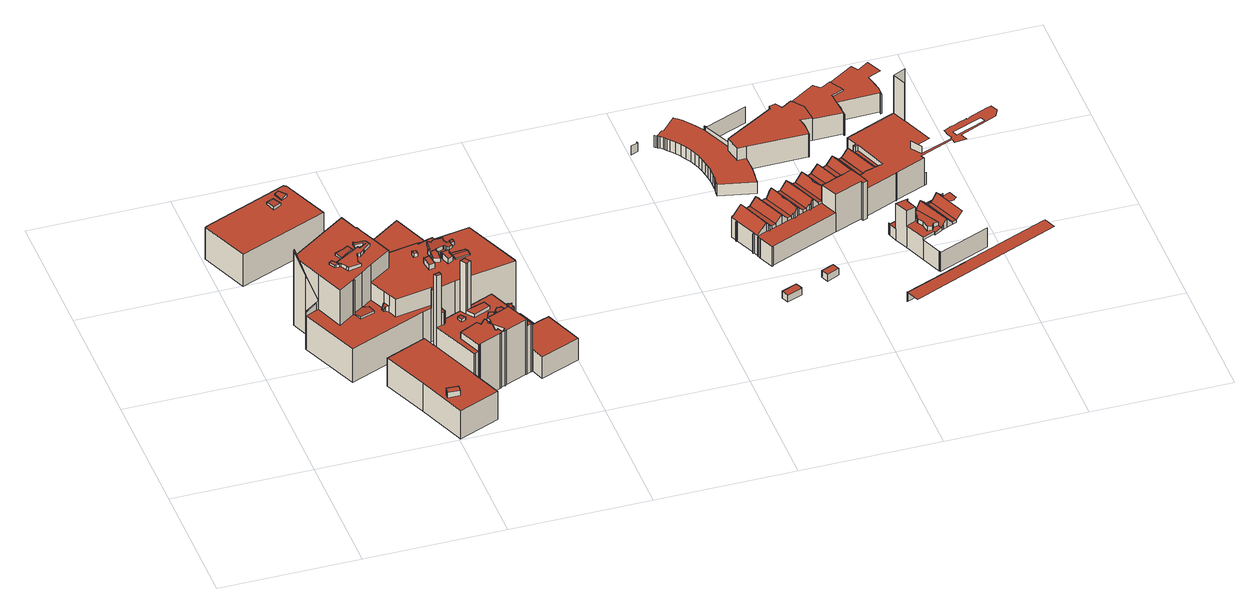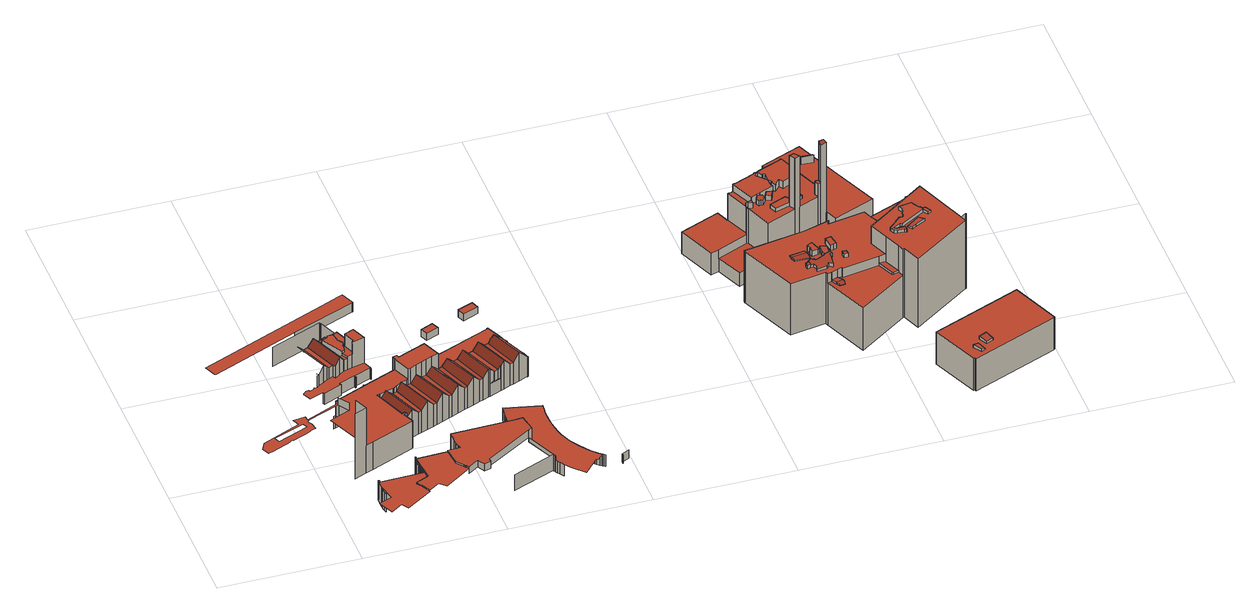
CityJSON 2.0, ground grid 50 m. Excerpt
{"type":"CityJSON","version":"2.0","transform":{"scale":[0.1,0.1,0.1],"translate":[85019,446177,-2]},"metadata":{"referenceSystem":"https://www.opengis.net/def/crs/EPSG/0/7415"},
"CityObjects":{
"building1":{"type":"Building","attributes":{"b3_bouwlagen":5,"b3_dak_type":"slanted","b3_h_dak_50p":13.29,"b3_h_dak_70p":13.32,"b3_h_dak_max":14.57,"b3_h_dak_min":1.58,"b3_h_maaiveld":0.112,"b3_kas_warenhuis":false,"b3_mutatie_ahn3_ahn4":false,"b3_opp_buitenmuur":1439.93,"b3_opp_dak_plat":666.63,"b3_opp_dak_schuin":18.09,"b3_opp_grond":666.63,"b3_opp_scheidingsmuur":0,"b3_reconstructie_onvolledig":false,"b3_rmse_lod12":0.825,"b3_rmse_lod13":0.825,"b3_rmse_lod22":0.807,"b3_val3dity_lod12":"[]","b3_val3dity_lod13":"[]","b3_val3dity_lod22":"[]","b3_volume_lod12":8804.93,"b3_volume_lod13":8804.93,"b3_volume_lod22":8799.72,"geconstateerd":false,"oorspronkelijkbouwjaar":2010,"status":"Pand in gebruik"},"children":["building1-1"]},
"building1-1":{"type":"BuildingPart","parents":["building1"],"geometry":[{"type":"Solid","lod":"2.2","boundaries":[[[[0,1,2,3,4,5,6,7]],[[8,1,0,9]],[[10,5,4,11]],[[11,4,3,12]],[[12,3,2,13]],[[14,7,6,15]],[[16,17,18,19]],[[20,21,17,16]],[[19,18,22,23]],[[24,25,26,27]],[[28,29,25,24]],[[27,26,30,31]],[[15,6,5,10]],[[31,30,29,28]],[[13,2,1,8]],[[9,0,7,14]],[[23,22,21,20]],[[31,28,24,27]],[[9,14,15,10,11,12,13,8],[18,17,21,22],[26,25,29,30]],[[23,20,16,19]]]],"semantics":{"surfaces":[{"type":"GroundSurface"},{"type":"WallSurface","on_footprint_edge":true},{"type":"WallSurface","on_footprint_edge":false},{"type":"RoofSurface"}],"values":[[0,1,1,1,1,1,2,2,2,2,2,2,1,2,1,1,2,3,3,3]]}}]},
"building2":{"type":"Building","attributes":{"b3_dak_type":"multiple horizontal","b3_h_dak_50p":20.08,"b3_h_dak_70p":21.64,"b3_h_dak_max":29.83,"b3_h_dak_min":2.46,"b3_h_maaiveld":-0.969,"b3_kas_warenhuis":false,"b3_mutatie_ahn3_ahn4":false,"b3_opp_buitenmuur":5476.54,"b3_opp_dak_plat":2334.59,"b3_opp_dak_schuin":127.11,"b3_opp_grond":2217.28,"b3_opp_scheidingsmuur":0,"b3_reconstructie_onvolledig":false,"b3_rmse_lod12":5.07,"b3_rmse_lod13":0.53,"b3_rmse_lod22":0.365,"b3_val3dity_lod12":"[]","b3_val3dity_lod13":"[]","b3_val3dity_lod22":"[]","b3_volume_lod12":49382.56,"b3_volume_lod13":47283.74,"b3_volume_lod22":47458.04,"geconstateerd":false,"oorspronkelijkbouwjaar":2009,"status":"Pand in gebruik"},"children":["building2-1"]},
"building2-1":{"type":"BuildingPart","parents":["building2"],"geometry":[{"type":"Solid","lod":"2.2","boundaries":[[[[32,33,34,35,36,37,38,39,40,41,42,43,44,45,46,47,48,49,50,51]],[[52,53,54,55,56]],[[57,58,53,52]],[[59,45,44,60]],[[61,46,45,59]],[[62,63,64,65]],[[66,37,36,67]],[[68,38,37,66]],[[69,70,71,72]],[[73,74,75,76]],[[77,78,79,80]],[[80,79,81,82]],[[83,84,85,86]],[[87,88,89,90]],[[90,89,91,92]],[[93,94,95,96]],[[97,98,51,50,99]],[[67,36,35,100]],[[101,32,51,98]],[[102,103,104,105,106]],[[107,108,109,98,97]],[[110,111,112,113]],[[96,95,111,110]],[[114,47,46,61]],[[115,116,117,118]],[[119,120,121,122]],[[123,122,121,124,125,126]],[[127,39,38,68]],[[106,105,128,129]],[[130,131,129,132]],[[133,134,135,136]],[[137,138,139,140]],[[141,142,143,144]],[[55,54,142,141]],[[145,146,122,123]],[[147,148,149,150,151]],[[152,153,154,155]],[[156,157,134,133]],[[158,159,160,161]],[[162,163,164,165]],[[166,167,63,62]],[[140,139,168,169]],[[170,171,172]],[[173,174,172]],[[132,129,128,108,107]],[[175,176,177,178,179]],[[180,181,182,183]],[[184,34,33,181,180]],[[183,182,185,186,187]],[[60,44,43,188,189]],[[188,43,42,190]],[[191,192,58,57]],[[189,188,193,173]],[[174,173,193,192,191]],[[126,125,131,130]],[[151,150,94,93]],[[169,168,194,195]],[[196,197,198,199]],[[200,201,202,203]],[[204,205,206,207]],[[207,206,159,158]],[[208,209,210,211]],[[212,213,214,215]],[[216,217,218,219]],[[220,221,222,223]],[[224,225,226,221,220]],[[227,228,225,224]],[[229,230,88,87]],[[211,210,231,232]],[[233,234,40,39,127]],[[235,236,234,233]],[[237,41,40,234]],[[190,42,41,237]],[[113,112,238,239]],[[240,241,242,243]],[[244,245,241,240]],[[246,247,248,249]],[[250,251,252,253]],[[195,194,245,244]],[[56,55,146,145]],[[125,124,254,255,256]],[[257,258,70,69]],[[259,260,205,204]],[[261,262,260,259]],[[263,264,265,266]],[[267,265,74,73]],[[266,265,267]],[[232,231,78,77]],[[243,242,251,250]],[[219,218,163,162]],[[268,269,262,261]],[[270,271,228,227]],[[215,214,201,200]],[[272,273,230,229]],[[92,91,274,275]],[[276,277,273,272,278]],[[256,255,279,280]],[[99,50,49,281]],[[86,85,247,246]],[[275,274,282,283]],[[283,282,271,270]],[[179,178,103,102]],[[187,186,176,175]],[[165,164,284,285]],[[285,284,217,216]],[[286,287,288,289]],[[223,222,290,291]],[[292,293,294,295]],[[295,294,296,297]],[[278,272,298,299]],[[299,298,300,301,302]],[[82,81,300,298]],[[302,301,277,276]],[[221,226,293,292]],[[289,288,149,148]],[[155,154,148,147]],[[239,238,167,166]],[[303,304,84,83]],[[249,248,304,303]],[[100,35,34,184]],[[281,49,48,170]],[[305,306,177,176]],[[307,308,309,310]],[[311,312,308,307]],[[310,309,306,305]],[[186,185,313,314]],[[314,313,312,311]],[[255,254,116,115]],[[280,279,315,316,317]],[[318,319,315,279]],[[118,117,319,318]],[[199,198,287,286]],[[136,135,209,208]],[[76,75,258,257]],[[72,71,264,263]],[[144,143,120,119]],[[297,296,320,321]],[[153,322,197,196]],[[323,324,325,326]],[[321,320,327,290]],[[65,64,328,329]],[[329,328,138,137]],[[253,252,330,331]],[[291,290,327,157,156]],[[161,160,332,333]],[[333,332,334,335]],[[335,334,336,337]],[[326,325,322,153,152]],[[331,330,324,323]],[[105,104,338,339]],[[171,170,48,47,114]],[[339,338,340,341]],[[341,340,109,108]],[[203,202,213,212]],[[317,316,236,235]],[[337,336,269,268]],[[181,33,32,101]],[[285,216,219,162,165]],[[302,276,278,299]],[[249,303,83,86,246]],[[144,119,122,146,55,141]],[[281,170,172,174,191,57,52,56,145,123,126,130,132,107,97,99],[304,248,247,85,84],[325,324,330,252,251,242,241,245,194,168,139,138,328,64,63,167,238,112,111,95,94,150,149,288,287,198,197,322]],[[314,305,176,186]],[[314,311,307,310,305]],[[118,318,279,255,115]],[[76,257,69,342,266,267,73]],[[72,263,266,342,69]],[[317,235,233,127,68,66,67,100,184,180,183,187,175,179,102,106,129,131,125,256,280],[258,75,74,265,264,71,70],[135,134,157,327,320,296,294,293,226,225,228,271,282,274,91,89,88,230,273,277,301,300,81,79,78,231,210,209],[160,159,206,205,260,262,269,336,334,332],[164,163,218,217,284],[213,202,201,214]],[[153,196,199,286,289,148,154]],[[321,290,222,221,292,295,297]],[[291,156,133,136,208,211,232,77,80,82,298,272,229,87,90,92,275,283,270,227,224,220,223]],[[331,323,326,152,155,147,151,93,96,110,113,239,166,62,65,329,137,140,169,195,244,240,243,250,253]],[[171,114,61,59,60,189,173,172]],[[341,108,128,105,339]],[[203,212,215,200]],[[236,316,315,319,117,116,254,124,121,120,143,142,54,53,58,192,193,188,190,237,234]],[[337,268,261,259,204,207,158,161,333,335]],[[181,101,98,109,340,338,104,103,178,177,306,309,308,312,313,185,182]]]],"semantics":{"surfaces":[{"type":"GroundSurface"},{"type":"WallSurface","on_footprint_edge":false},{"type":"WallSurface","on_footprint_edge":true},{"type":"RoofSurface"}],"values":[[0,1,1,2,2,1,2,2,1,1,1,1,1,1,1,1,2,2,2,1,1,1,1,2,1,1,1,2,1,1,1,1,1,1,1,1,1,1,1,1,1,1,1,1,1,1,1,2,1,2,2,1,1,1,1,1,1,1,1,1,1,1,1,1,1,1,1,1,1,2,1,2,2,1,1,1,1,1,1,1,1,1,1,1,1,1,1,1,1,1,1,1,1,1,1,1,1,2,1,1,1,1,1,1,1,1,1,1,1,1,1,1,1,1,1,1,1,1,1,2,2,1,1,1,1,1,1,1,1,1,1,1,1,1,1,1,1,1,1,1,1,1,1,1,1,1,1,1,1,1,2,1,1,1,1,1,2,3,3,3,3,3,3,3,3,3,3,3,3,3,3,3,3,3,3,3,3,3]]}}]},
"building3":{"type":"Building","attributes":{"b3_dak_type":"multiple horizontal","b3_h_dak_50p":10.68,"b3_h_dak_70p":18.83,"b3_h_dak_max":40.05,"b3_h_dak_min":-0.9,"b3_h_maaiveld":-0.934,"b3_kas_warenhuis":false,"b3_mutatie_ahn3_ahn4":false,"b3_opp_buitenmuur":3675.32,"b3_opp_dak_plat":1533.81,"b3_opp_dak_schuin":16.78,"b3_opp_grond":1466.91,"b3_opp_scheidingsmuur":0,"b3_reconstructie_onvolledig":false,"b3_rmse_lod12":8.27,"b3_rmse_lod13":1.29,"b3_rmse_lod22":0.397,"b3_val3dity_lod12":"[]","b3_val3dity_lod13":"[]","b3_val3dity_lod22":"[]","b3_volume_lod12":28989.81,"b3_volume_lod13":21376.31,"b3_volume_lod22":20562.38,"geconstateerd":false,"oorspronkelijkbouwjaar":1957,"status":"Pand in gebruik"},"children":["building3-1"]},
"building3-1":{"type":"BuildingPart","parents":["building3"],"geometry":[{"type":"Solid","lod":"2.2","boundaries":[[[[343,344,345,346,347,348,349,350,351,352,353,354,355,356,357,358,359,360,361,362,363,364,365,366,367,368,369,370,371,372,373,374,375,376,377,378,379,380,381,382,383,384,385,386,387,388,389]],[[390,381,380,391]],[[391,380,379,392]],[[393,378,377,394]],[[395,371,370,396]],[[396,370,369,397]],[[397,369,368,398]],[[399,400,372,371,395]],[[398,368,367,401]],[[402,403,404,405]],[[406,407,408,409]],[[410,411,412,413]],[[401,367,366,414]],[[415,416,417,418]],[[419,420,421,417]],[[414,366,365,422]],[[423,376,375,424]],[[425,426,424,427]],[[428,363,362,429]],[[429,362,361,430]],[[431,354,353,432]],[[430,361,360,433]],[[434,435,436,437]],[[437,436,438,439]],[[440,357,356,441]],[[441,356,355,442]],[[433,360,359,443]],[[443,359,358,444]],[[432,353,352,445]],[[445,352,351,420,419]],[[446,447,448,449]],[[444,358,357,440]],[[450,446,451,452]],[[453,349,348,454]],[[454,348,347,455]],[[420,351,350,456]],[[456,350,349,453]],[[457,345,344,458]],[[459,460,461,462]],[[463,459,464,465]],[[466,383,382,467]],[[467,382,381,390]],[[427,424,375,374,468]],[[468,374,373,469]],[[442,355,354,431,470]],[[470,431,471,472]],[[473,389,388,448]],[[474,466,426,425,475]],[[475,425,476,477,478]],[[455,347,346,479]],[[479,346,345,457]],[[449,448,388,387,480]],[[481,482,483,484]],[[485,486,482,481]],[[487,488,489,490]],[[491,492,493,494]],[[477,476,495,496]],[[497,498,499,500]],[[501,502,500,503]],[[472,471,504,505]],[[422,365,364,506]],[[484,483,498,497]],[[507,508,488,487]],[[509,510,508,507]],[[478,477,511,512]],[[506,364,363,428]],[[439,438,403,402]],[[513,514,416,415]],[[515,516,446,450]],[[512,511,384,383,466,474]],[[517,518,519,520]],[[520,519,521,522]],[[392,379,378,393]],[[394,377,376,423]],[[522,521,523,524]],[[524,523,518,517]],[[465,464,494,525]],[[490,489,526,527]],[[527,526,510,509]],[[528,529,385,384,511]],[[530,531,514,513]],[[532,533,516,515]],[[534,535,533,532]],[[535,536,537,538]],[[418,417,421,536,535,534]],[[539,540,541,447,446]],[[538,537,540,539]],[[542,343,389,473]],[[543,542,541,540]],[[458,344,343,542,543]],[[544,545,546,547]],[[548,549,550,551]],[[551,550,552,553]],[[547,546,411,410]],[[554,386,385,529]],[[555,556,529,528]],[[557,554,460,459,463]],[[496,495,556,555]],[[469,373,372,400]],[[558,559,400,399]],[[553,552,560,561]],[[561,560,562,563]],[[564,565,566,567]],[[413,412,568,569]],[[405,404,565,564]],[[462,461,570,571]],[[572,573,549,548]],[[567,566,574,575]],[[563,562,559,558]],[[576,577,578,579]],[[409,408,577,576]],[[580,581,480,582]],[[582,480,387,386,554,557]],[[571,570,492,491]],[[525,494,493,581,580]],[[583,584,486,485]],[[585,586,584,583]],[[452,451,531,530]],[[569,568,573,572]],[[575,574,587,588]],[[588,587,435,434]],[[502,589,586,585]],[[505,504,589,502,501]],[[579,578,407,406]],[[503,500,499,545,544]],[[512,474,475,478]],[[394,423,424,426,466,467,390,391,392,393],[519,518,523,521]],[[524,517,520,522]],[[527,509,507,487,490]],[[418,534,532,515,530,513,415]],[[541,542,473,448,447]],[[458,543,540,537,536,421,420,456,453,454,455,479,457]],[[496,555,528,511,477]],[[571,491,494,464,459,462]],[[503,544,547,410,413,569,572,548,551,553,561,563,558,399,395,396,397,398,401,414,422,506,428,429,430,433,443,444,440,441,442,470,472,505,501],[588,434,437,439,402,405,564,567,575]],[[525,580,582,557,463,465]],[[452,530,515,450]],[[435,587,574,566,565,404,403,438,436]],[[502,585,583,485,481,484,497,500]],[[579,406,409,576]],[[545,499,498,483,482,486,584,586,589,504,471,431,432,445,419,417,416,514,531,451,446,516,533,535,538,539,446,449,480,581,493,492,570,461,460,554,529,556,495,476,425,427,468,469,400,559,562,560,552,550,549,573,568,412,411,546],[489,488,508,510,526],[578,577,408,407]]]],"semantics":{"surfaces":[{"type":"GroundSurface"},{"type":"WallSurface","on_footprint_edge":true},{"type":"WallSurface","on_footprint_edge":false},{"type":"RoofSurface"}],"values":[[0,1,1,1,1,1,1,1,1,2,2,2,1,2,2,1,1,2,1,1,1,1,2,2,1,1,1,1,1,1,2,1,2,1,1,1,1,1,2,2,1,1,1,1,1,2,1,2,2,1,1,1,2,2,2,2,2,2,2,2,1,2,2,2,2,1,2,2,2,1,2,2,1,1,2,2,2,2,2,1,2,2,2,2,2,2,2,1,2,1,2,2,2,2,1,2,2,2,1,2,2,2,2,2,2,2,2,2,2,2,2,2,1,2,2,2,2,2,2,2,2,2,2,2,2,3,3,3,3,3,3,3,3,3,3,3,3,3,3,3,3]]}}]},
"building4":{"type":"Building","attributes":{"b3_dak_type":"horizontal","b3_h_dak_50p":2.22,"b3_h_dak_70p":2.23,"b3_h_dak_max":2.32,"b3_h_dak_min":2.18,"b3_h_maaiveld":-0.607,"b3_kas_warenhuis":false,"b3_mutatie_ahn3_ahn4":false,"b3_opp_buitenmuur":50.45,"b3_opp_dak_plat":17.28,"b3_opp_dak_schuin":0,"b3_opp_grond":17.28,"b3_opp_scheidingsmuur":0,"b3_reconstructie_onvolledig":false,"b3_rmse_lod12":0.0226,"b3_rmse_lod13":0.0226,"b3_rmse_lod22":0.0215,"b3_val3dity_lod12":"[]","b3_val3dity_lod13":"[]","b3_val3dity_lod22":"[]","b3_volume_lod12":49.02,"b3_volume_lod13":49.02,"b3_volume_lod22":48.96,"geconstateerd":false,"oorspronkelijkbouwjaar":2018,"status":"Pand in gebruik"},"children":["building4-1"]},
"building4-1":{"type":"BuildingPart","parents":["building4"],"geometry":[{"type":"Solid","lod":"2.2","boundaries":[[[[590,591,592,593,594,595]],[[596,591,590,597]],[[598,595,594,599]],[[599,594,593,600]],[[600,593,592,601]],[[601,592,591,596]],[[597,590,595,598]],[[597,598,599,600,601,596]]]],"semantics":{"surfaces":[{"type":"GroundSurface"},{"type":"WallSurface","on_footprint_edge":true},{"type":"RoofSurface"}],"values":[[0,1,1,1,1,1,1,2]]}}]},
"building5":{"type":"Building","attributes":{"b3_bag_bag_overlap":0,"b3_dak_type":"slanted","b3_h_dak_50p":8.63,"b3_h_dak_70p":10.26,"b3_h_dak_max":26.25,"b3_h_dak_min":-1.54,"b3_h_maaiveld":-1,"b3_kas_warenhuis":false,"b3_mutatie_ahn3_ahn4":false,"b3_opp_buitenmuur":28676.54,"b3_opp_dak_plat":14548.22,"b3_opp_dak_schuin":4583.28,"b3_opp_grond":20533.47,"b3_opp_scheidingsmuur":342.63,"b3_reconstructie_onvolledig":false,"b3_rmse_lod12":5.09,"b3_rmse_lod13":1.66,"b3_rmse_lod22":0.667,"b3_val3dity_lod12":"[]","b3_val3dity_lod13":"[]","b3_val3dity_lod22":"[]","b3_volume_lod12":193575.48,"b3_volume_lod13":195659.55,"b3_volume_lod22":186169.72,"geconstateerd":false,"oorspronkelijkbouwjaar":1957,"status":"Pand in gebruik"},"children":["building5-1"]},
"building5-1":{"type":"BuildingPart","parents":["building5"],"geometry":[{"type":"MultiSurface","lod":"2.2","boundaries":[[[602,603,604,605]],[[606,607,608,609]],[[610,611,607,606]],[[609,608,612,613]],[[614,615,611,610]],[[616,617,615,614]],[[618,619,617,616]],[[613,612,620,621]],[[622,623,624,625]],[[621,620,623,622]],[[605,604,626,627]],[[625,624,628,629]],[[610,606,609,613,621,622,625,629,630,631,632,618,616,614]],[[629,628,633,634,630]],[[635,636,637,638]],[[638,637,639,640]],[[640,639,641,642]],[[634,633,636,635]],[[642,641,643,644]],[[632,645,619,618]],[[644,643,646,647]],[[647,646,648,649]],[[630,634,650,631]],[[651,652,645,632]],[[631,650,653,654]],[[655,651,632,631,654,656,657]],[[654,653,658,656]],[[656,658,659,657]],[[660,661,662,663]],[[664,665,652,651]],[[657,659,666,655]],[[663,662,667,668]],[[668,667,669,670]],[[651,655,671,664]],[[670,669,672,673]],[[673,672,674,675]],[[655,666,676,671]],[[675,674,677,678]],[[679,680,681,682]],[[678,677,683,684]],[[685,686,665,664]],[[687,688,680,679]],[[684,683,689,690]],[[691,692,688,687]],[[671,693,685,664]],[[690,689,694,695]],[[696,697,692,691]],[[671,676,698,693]],[[699,700,697,696]],[[695,694,701,702]],[[703,704,700,699]],[[705,706,707,686,685]],[[702,701,708,709]],[[710,711,704,703]],[[712,713,706,705]],[[709,708,714,715]],[[716,717,711,710]],[[718,719,712,705,685,693]],[[715,714,720,721]],[[722,723,717,716]],[[719,724,713,712]],[[721,720,725,726]],[[726,725,723,722]],[[693,698,727,718]],[[666,659,658,653,650,634,635,638,640,642,644,647,649,728,729,730,731,732,733,734,735,736,737,738,739,740,741,727,698,676]],[[742,743,724,719]],[[743,744,745,706,713,724]],[[745,746,707,706]],[[747,742,719,718,748]],[[747,744,743,742]],[[682,681,749,750]],[[718,727,741,748]],[[751,752,753,668,670,673,675,678,684,690,695,702,709,715,721,726,722,716,710,703,699,696,691,687,679,682,750,754,755,756,757,758,759,760,761,762,763,764,765,766,767,768,769,770,771]],[[772,745,744,747]],[[649,648,773,728]],[[748,741,740,774]],[[775,776,746,745,772]],[[774,740,739,777]],[[778,779,775,772,747,748,774,777,780,781]],[[778,782,783,779]],[[783,782,784]],[[781,784,782,778]],[[779,783,784,781]],[[777,739,738,780]],[[785,786,776,775]],[[787,785,775,779,781,780,788]],[[780,738,737,788]],[[788,737,736,787]],[[789,790,786,785]],[[750,749,791,754]],[[785,787,792,789]],[[766,793,794,767]],[[754,791,795,755]],[[787,736,735,792]],[[765,796,793,766]],[[797,762,761,798]],[[764,799,796,765]],[[800,801,799,764,802]],[[803,804,801,800]],[[755,795,805,756]],[[806,807,804,803]],[[808,809,790,789]],[[802,764,763,810]],[[756,805,811,757]],[[812,810,763,762,797]],[[792,735,734,813]],[[798,761,760,814]],[[808,789,792,813,815,816,817]],[[757,811,818,758]],[[813,734,733,815]],[[815,733,732,816]],[[758,818,819,759]],[[759,819,820,760]],[[816,732,731,817]],[[821,822,809,808]],[[808,817,823,821]],[[817,731,730,823]],[[824,825,822,821]],[[821,823,826,824]],[[827,828,829,830]],[[823,730,729,826]],[[831,832,825,824]],[[833,826,729,728,834]],[[824,826,835,836,837,838,831]],[[839,835,826,833]],[[840,841,807,806]],[[837,842,843,838]],[[843,842,844]],[[836,844,842,837]],[[838,843,844,836]],[[845,846,832,831]],[[847,845,831,838,836,835]],[[848,847,835,839]],[[814,760,820,849,850]],[[851,852,810,812]],[[853,854,846,845]],[[834,728,773,855,856]],[[845,847,857,853]],[[858,857,847,848]],[[859,860,854,853]],[[853,857,861,859]],[[862,861,857,858]],[[858,848,839,833,834,856,863,864,865,866,867,868,862]],[[869,870,860,859]],[[859,861,871,869]],[[868,871,861,862]],[[872,873,870,869]],[[874,875,828,827]],[[856,855,876,863]],[[871,877,878,872,869]],[[867,879,877,871,868]],[[863,876,880,864]],[[866,881,879,867]],[[882,878,877,879]],[[883,884,873,872]],[[864,880,885,865]],[[865,885,886,881,866]],[[887,888,852,851]],[[878,882,889]],[[878,889,890,883,872]],[[891,892,893,894]],[[894,893,895,896]],[[897,898,892,891]],[[899,900,898,897]],[[901,902,903,904,905,906,907,887,851,812,797,798,814,850,908,909,910,911,912,913,914,915,916]],[[917,918,900,899]],[[919,896,895,920,921,922]],[[907,923,888,887]],[[921,920,924,925,926]],[[927,890,889]],[[890,927,928]],[[929,930,931,884,883]],[[883,890,928,932,929]],[[925,924,933,934]],[[850,849,935,908]],[[934,933,936,937]],[[937,936,938,939]],[[908,935,940,909]],[[906,941,923,907]],[[942,943,944,919,922]],[[922,921,945,946,942]],[[944,947,948,896,919]],[[949,932,928]],[[932,950,930,929]],[[909,940,951,910]],[[952,953,954,931,930]],[[955,956,918,917]],[[910,951,957,911]],[[911,957,958,912]],[[912,958,959,913]],[[913,959,960,914]],[[926,925,961,962]],[[914,960,963,915]],[[950,964,965,952,930]],[[966,964,950,932,949]],[[942,946,967,943]],[[943,967,947,944]],[[968,969,970,971]],[[965,953,952]],[[946,945,972,973]],[[971,970,974,975]],[[976,973,972,969,968]],[[975,974,977,978]],[[979,965,964,966]],[[980,981,973,976]],[[982,983,954,953]],[[984,985,981,980]],[[986,987,988,947,967,946,973,981,985]],[[881,886,989,990]],[[978,977,991,992]],[[905,993,994,941,906]],[[995,996,997,998,999,991,977,974,970,969,972,945,921,926,962]],[[1000,986,985,984]],[[965,979,1001]],[[988,1002,1003,948,947]],[[992,1004,1005,1006,1000,984,980,976,968,971,975,978]],[[982,953,965,1001,1007]],[[962,961,1008,995]],[[915,963,1009,1010,916]],[[1011,1012,956,955]],[[1006,987,986,1000]],[[1013,1014,1012,1011]],[[987,1015,1002,988]],[[992,991,999,1004]],[[1016,1017,1014,1013]],[[1018,1019,1003,1002]],[[1020,1018,1002,1015]],[[1015,1021,1020]],[[904,1022,993,905]],[[903,1023,1022,904]],[[995,1008,1024,996]],[[1025,1007,1001]],[[1026,1027,983,982]],[[1005,998,1028,1021,1015,987,1006]],[[902,1029,1023,903]],[[1030,1031,1019,1018]],[[1007,1025,1032]],[[1004,999,998,1005]],[[901,1033,1029,902]],[[916,1010,1033,901]],[[1026,982,1007,1032,1034,1035,1036]],[[1028,998,997]],[[996,1037,1038,1039,1030,1018,1020,1021,1028,997]],[[1040,1026,1036,1041,1042]],[[1039,1043,1031,1030]],[[1044,1045,1027,1026,1040]],[[1046,1047,1048,1049,874,827,830,1050,1051,1052,1053]],[[1054,1034,1032]],[[996,1024,1055,1037]],[[1041,1036,1035,1056]],[[1042,1041,1057,1058]],[[1059,1060,1061,1062]],[[1063,1064,1017,1016]],[[1065,1066,1045,1044]],[[1062,1061,1067,1068]],[[1069,1070,1060,1059]],[[1068,1067,1066,1065]],[[1071,1056,1035,1034,1054]],[[1072,1057,1041,1056,1073]],[[1074,1073,1056,1071]],[[1037,1055,1075,1038]],[[1058,1057,1072,1076]],[[1076,1072,1073,1074]],[[1077,1078,1043,1039]],[[990,989,1079,1080]],[[1080,1079,1081,1082]],[[1083,1084,1077,1039,1038]],[[1082,1081,1085,1086]],[[939,938,1087,1088]],[[1084,1089,1090,1078,1077]],[[1038,1075,1091,1083]],[[1092,1093,1064,1063]],[[1089,1084,1083]],[[1010,1009,1094,1095]],[[897,891,894,896,948,1003,1019,1031,1043,1078,1090,1096,1097,1098,1099,1100,1101,1102,1103,1104,1105,1106,1107,1108,1109,1110,1111,1112,1092,1063,1016,1013,1011,955,917,899]],[[1113,1096,1090,1089]],[[1089,1083,1114,1113]],[[1115,1097,1096,1113]],[[1083,1091,1116,1114]],[[1117,1098,1097,1115]],[[1115,1113,1114,1118,1117]],[[1029,1033,1010,1095,1119,1120,1121,1122,1123,1124,1125,1126,1127,1128,993,1022,1023]],[[1112,1129,1093,1092]],[[1119,1130,1131,1120]],[[1095,1094,1130,1119]],[[1132,1133,1099,1098,1117]],[[1120,1131,1134,1135,1121]],[[1136,1137,1070,1069]],[[1135,1134,1138,1139]],[[1139,1138,1140,1141]],[[1133,1132,1142]],[[1141,1140,1143,1144]],[[1121,1135,1145,1122]],[[1086,1085,1146,1147,1148]],[[1144,1143,1149,1150]],[[1151,1100,1099,1133]],[[1150,1149,1152,1153]],[[1153,1152,1154,1155]],[[1155,1154,1156,1157]],[[1111,1158,1129,1112]],[[1157,1156,1159,1160]],[[1122,1145,1161,1123]],[[1148,1147,1162,1163]],[[1164,1165,1166,1167]],[[1147,1146,1168,1169]],[[1150,1153,1155,1157,1160,1170,1171,1172,1173,1174,1175,1176,1177,1178,1179,1180,1181,1161,1145,1135,1139,1141,1144]],[[1182,1183,1184,1166,1165,1185,1186,1187,1136,1069,1059,1062,1068,1065,1044,1040,1042,1058,1076,1074,1071,1054,1032,1025,1001,979,966,949,928,927,889,882,879,881,990,1080,1082,1086,1148,1163,1188,1189,1190,1191,1192,1193,1194,1195,1196,1197,1198,1199,1200,1201,1202,1203,1204,1205,1206,1207,1208,1209,1210,1211,1212,1213,1214,1215,1216],[1217,1218,1219,1220]],[[1160,1159,1221,1170]],[[1187,1222,1137,1136]],[[1223,1187,1186,1224]],[[1225,1226,1222,1187,1223]],[[1170,1221,1227,1171]],[[1171,1227,1228,1172]],[[1172,1228,1229,1230,1173]],[[1230,1229,1231,1232]],[[1232,1231,1233,1234]],[[1234,1233,1235,1236]],[[1236,1235,1237,1238]],[[1238,1237,1239,1240]]],"semantics":{"surfaces":[{"type":"WallSurface","on_footprint_edge":true},{"type":"RoofSurface"},{"type":"WallSurface","on_footprint_edge":false}],"values":[0,0,0,0,0,0,0,0,0,0,0,0,1,0,0,0,0,0,0,0,0,0,2,0,2,1,2,2,0,0,2,0,0,1,0,0,2,0,0,0,0,0,0,0,1,0,0,2,0,0,0,0,0,0,2,0,0,1,0,0,2,0,0,2,1,2,1,0,1,2,0,2,1,2,0,2,0,2,1,2,1,2,2,2,0,1,2,2,0,0,1,0,0,2,0,2,0,0,0,0,0,0,2,0,2,2,2,1,0,2,2,0,0,2,0,1,2,0,1,0,2,0,2,1,2,0,2,1,2,2,0,1,2,0,2,0,0,1,2,0,1,2,1,0,1,2,0,0,0,1,2,0,2,2,0,0,0,2,2,1,0,0,0,0,1,0,0,2,0,2,2,0,1,0,0,0,0,0,2,1,2,2,2,2,0,0,0,0,0,0,0,2,0,1,2,2,2,2,2,2,2,2,2,2,2,0,2,1,0,2,2,1,2,2,2,1,1,2,0,0,2,0,2,2,0,2,1,2,2,2,2,2,0,2,2,2,2,2,2,2,1,2,1,2,2,0,1,2,2,2,2,0,0,0,0,0,0,2,1,2,2,2,2,2,0,0,1,0,0,2,2,0,2,0,1,2,1,2,2,2,1,1,0,0,0,2,0,0,0,0,2,0,2,0,0,2,0,0,0,0,0,2,2,2,0,1,1,0,0,2,0,0,0,0,0,0,0,0,0]}}]},
"building6":{"type":"Building","attributes":{"b3_dak_type":"horizontal","b3_h_dak_50p":2.21,"b3_h_dak_70p":2.22,"b3_h_dak_max":2.25,"b3_h_dak_min":2.18,"b3_h_maaiveld":-0.604,"b3_kas_warenhuis":false,"b3_mutatie_ahn3_ahn4":false,"b3_opp_buitenmuur":43.38,"b3_opp_dak_plat":13.87,"b3_opp_dak_schuin":0,"b3_opp_grond":13.87,"b3_opp_scheidingsmuur":0,"b3_reconstructie_onvolledig":false,"b3_rmse_lod12":0.0125,"b3_rmse_lod13":0.0125,"b3_rmse_lod22":0.0116,"b3_val3dity_lod12":"[]","b3_val3dity_lod13":"[]","b3_val3dity_lod22":"[]","b3_volume_lod12":39.09,"b3_volume_lod13":39.09,"b3_volume_lod22":39.03,"geconstateerd":false,"oorspronkelijkbouwjaar":2018,"status":"Pand in gebruik"},"children":["building6-1"]},
"building6-1":{"type":"BuildingPart","parents":["building6"],"geometry":[{"type":"Solid","lod":"2.2","boundaries":[[[[1241,1242,1243,1244]],[[1245,1241,1244,1246]],[[1246,1244,1243,1247]],[[1247,1243,1242,1248]],[[1248,1242,1241,1245]],[[1248,1245,1246,1247]]]],"semantics":{"surfaces":[{"type":"GroundSurface"},{"type":"WallSurface","on_footprint_edge":true},{"type":"RoofSurface"}],"values":[[0,1,1,1,1,2]]}}]}
},
"vertices":[
[323,1286,21],[327,1287,21],[399,1114,21],[80,983,21],[7,1160,21],[13,1162,21],[12,1164,21],[321,1292,21],[327,1287,153],[323,1286,153],[13,1162,153],[7,1160,153],[80,983,153],[399,1114,153],[321,1292,153],[12,1164,153],[248,1179,164],[248,1179,153],[277,1193,153],[277,1193,164],[237,1214,162],[237,1214,153],[262,1224,153],[262,1224,162],[288,1217,156],[288,1217,153],[310,1230,153],[310,1230,165],[276,1252,157],[276,1252,153],[290,1259,153],[290,1259,162],
[599,959,10],[667,793,10],[671,785,10],[798,808,10],[886,595,10],[885,595,10],[887,591,10],[667,552,10],[575,525,10],[544,516,10],[264,400,10],[175,614,10],[174,617,10],[223,637,10],[200,694,10],[176,750,10],[178,752,10],[390,899,10],[417,832,10],[420,834,10],[324,570,293],[324,570,149],[328,571,149],[328,571,153],[328,571,293],[322,573,293],[322,573,149],[223,637,182],[174,617,166],[200,694,251],[385,684,306],[385,684,293],[397,696,293],[397,696,306],[885,595,221],[886,595,221],[887,591,221],[699,675,229],[699,675,221],[703,659,221],[703,659,226],[749,696,225],[749,696,221],[697,696,221],[697,696,223],[692,719,234],[692,719,221],[699,714,221],[699,714,234],[712,723,221],[712,723,232],[322,690,297],[322,690,293],[369,725,293],[369,725,297],[692,757,231],[692,757,221],[696,771,221],[696,771,230],[659,767,221],[659,767,233],[319,633,307],[319,633,293],[323,622,293],[323,622,307],[420,834,293],[420,834,185],[417,832,293],[798,808,221],[599,959,186],[612,782,221],[612,782,184],[479,757,184],[479,757,193],[479,757,221],[429,812,293],[429,812,190],[429,812,185],[370,631,307],[370,631,293],[362,644,293],[362,644,307],[176,750,319],[419,567,153],[419,567,149],[424,557,149],[424,557,155],[384,594,153],[384,594,149],[362,601,149],[362,601,151],[362,601,293],[402,629,149],[402,629,221],[402,629,293],[667,552,221],[454,752,190],[454,752,221],[481,685,293],[481,685,221],[454,752,293],[653,713,237],[653,713,221],[680,724,221],[680,724,234],[401,700,305],[401,700,293],[429,726,293],[429,726,305],[338,543,158],[338,543,149],[391,560,149],[391,560,158],[327,576,293],[327,576,152],[302,652,306],[302,652,302],[302,652,293],[306,652,293],[306,652,306],[297,665,305],[297,665,302],[297,664,302],[297,664,305],[654,712,237],[654,712,221],[686,689,243],[686,689,221],[665,686,221],[665,686,243],[604,633,242],[604,633,221],[624,638,221],[624,638,242],[375,685,306],[375,685,293],[421,743,293],[421,743,304],[178,752,293],[178,752,321],[187,729,293],[223,637,181],[223,637,293],[629,781,221],[629,781,189],[629,781,184],[612,775,184],[612,775,221],[667,793,221],[667,793,184],[653,790,184],[653,790,221],[671,785,221],[652,790,184],[652,790,189],[652,790,221],[175,614,149],[175,614,162],[264,400,149],[264,532,293],[264,532,149],[223,637,149],[412,746,293],[412,746,304],[285,682,302],[285,682,293],[273,675,293],[273,675,302],[590,712,236],[590,712,221],[588,728,221],[588,728,236],[686,673,243],[686,673,221],[689,674,221],[689,674,243],[685,725,234],[685,725,221],[688,722,221],[688,722,234],[575,728,236],[575,728,221],[576,713,221],[576,713,236],[608,675,243],[608,675,221],[598,674,221],[598,674,243],[629,702,240],[629,702,236],[649,710,237],[649,710,238],[626,715,239],[626,715,221],[629,702,221],[633,716,239],[633,716,221],[699,743,232],[699,743,221],[689,718,221],[689,718,234],[575,525,221],[575,525,149],[582,541,221],[582,541,149],[544,516,149],[371,683,293],[371,683,306],[381,751,304],[381,751,293],[379,750,293],[379,750,304],[387,747,304],[387,747,293],[358,741,301],[358,741,293],[344,732,293],[344,732,301],[381,734,304],[381,734,293],[408,735,293],[408,735,305],[427,572,149],[427,572,174],[427,572,221],[694,695,223],[694,695,221],[691,657,242],[691,657,221],[692,654,242],[692,654,221],[755,667,225],[755,667,221],[752,684,221],[752,684,229],[752,684,228],[672,643,242],[672,643,221],[638,764,235],[638,764,221],[709,745,231],[709,745,221],[650,755,221],[650,755,235],[721,748,235],[721,748,221],[709,745,235],[438,549,175],[438,549,221],[390,899,293],[639,764,221],[639,764,235],[618,679,221],[618,679,243],[286,654,302],[286,654,293],[290,654,293],[290,654,302],[650,707,237],[650,707,238],[631,691,236],[631,691,221],[629,669,221],[629,669,236],[651,663,221],[651,663,236],[711,729,232],[711,729,235],[711,729,221],[722,734,221],[722,734,236],[307,714,303],[307,714,293],[617,802,193],[617,802,184],[616,821,187],[616,821,185],[614,808,185],[614,808,191],[633,824,187],[633,824,185],[642,808,184],[642,808,193],[438,549,149],[451,517,149],[451,517,221],[428,560,165],[428,560,149],[654,698,221],[654,698,237],[297,665,293],[392,714,305],[392,714,293],[387,721,293],[387,721,305],[650,707,221],[402,698,293],[402,698,305],[417,730,293],[417,730,305],[661,685,221],[661,685,243],[662,680,221],[662,680,243],[663,678,221],[663,678,243],[453,818,185],[453,818,193],[450,819,185],[450,819,192],[751,683,229],
[916,414,11],[917,413,11],[945,424,11],[1001,285,11],[1000,285,11],[1001,284,11],[859,226,11],[841,273,11],[839,272,11],[835,270,11],[834,271,11],[819,265,11],[817,264,11],[817,263,11],[814,262,11],[813,263,11],[735,231,11],[736,229,11],[732,228,11],[732,227,11],[731,229,11],[715,222,11],[715,221,11],[711,219,11],[711,220,11],[632,188,11],[633,187,11],[629,185,11],[628,186,11],[626,185,11],[612,180,11],[612,178,11],[609,177,11],[608,176,11],[653,65,11],[506,5,11],[433,183,11],[365,346,11],[513,408,11],[530,366,11],[531,367,11],[553,376,11],[563,380,11],[636,410,11],[657,419,11],[762,463,11],[876,510,11],[513,408,127],[365,346,127],[433,183,127],[506,5,126],[653,65,126],[628,186,237],[629,185,237],[633,187,237],[632,188,237],[626,185,237],[626,185,209],[711,220,237],[708,242,237],[708,242,209],[703,245,209],[703,245,237],[638,358,221],[638,358,209],[627,376,209],[627,376,220],[703,301,237],[703,301,209],[703,278,209],[703,278,237],[711,219,237],[798,344,215],[798,344,209],[805,355,209],[805,355,223],[839,272,209],[839,272,101],[805,355,101],[715,221,237],[608,176,127],[609,177,127],[537,352,208],[537,352,127],[609,177,209],[731,229,237],[732,227,237],[732,228,237],[819,265,209],[834,271,209],[736,229,237],[723,228,237],[723,228,209],[722,227,209],[722,227,237],[713,249,209],[713,249,237],[814,262,237],[817,263,237],[817,264,237],[735,231,237],[813,263,237],[835,270,209],[800,368,209],[800,368,66],[762,463,67],[762,463,209],[800,368,233],[786,370,209],[786,370,233],[859,226,100],[1001,284,99],[1000,285,99],[841,273,101],[945,424,100],[917,413,100],[651,389,223],[651,389,209],[671,361,209],[671,361,222],[651,389,417],[654,391,223],[654,391,417],[531,367,127],[530,366,127],[612,178,209],[612,180,209],[819,265,237],[783,348,209],[783,348,237],[876,510,66],[531,367,417],[537,352,420],[554,356,209],[554,356,258],[554,356,420],[1001,285,99],[657,419,209],[748,366,229],[748,366,209],[737,350,209],[737,350,229],[755,362,229],[755,362,209],[714,352,229],[714,352,209],[705,330,209],[705,330,230],[720,413,223],[720,413,209],[669,396,209],[669,396,223],[565,358,209],[565,358,260],[742,339,230],[742,339,209],[750,335,209],[750,335,230],[761,340,237],[761,340,230],[750,335,237],[781,349,209],[781,349,237],[715,222,237],[733,343,230],[733,343,209],[724,327,230],[724,327,209],[553,376,260],[553,376,415],[786,350,225],[786,350,209],[799,364,233],[799,364,209],[487,85,147],[487,85,126],[529,83,126],[529,83,147],[529,98,126],[529,98,155],[487,100,126],[487,100,156],[669,396,417],[705,328,209],[705,328,230],[563,380,261],[563,380,209],[786,359,233],[786,359,209],[798,356,226],[798,356,209],[804,358,226],[804,358,209],[804,358,101],[801,365,101],[801,365,209],[806,367,209],[806,367,101],[806,367,66],[916,414,65],[916,414,100],[697,313,237],[697,313,209],[697,312,209],[697,312,237],[696,292,237],[696,292,209],[689,310,209],[689,310,237],[685,308,209],[685,308,237],[636,410,209],[569,363,260],[569,363,209],[636,410,418],[593,269,237],[593,269,209],[669,287,209],[669,287,237],[658,301,209],[658,301,237],[703,272,237],[703,272,209],[706,273,209],[706,273,237],[702,277,209],[702,277,237],[731,387,209],[731,387,223],[691,289,237],[691,289,209],[732,245,209],[732,245,237],[616,371,220],[616,371,209],[623,351,209],[623,351,221],[655,417,417],[655,417,209],[657,419,417],[761,366,229],[761,366,209],[768,354,230],[768,354,209],[734,242,209],[734,242,237],[761,340,209],
[1735,384,14],[1791,407,14],[1802,382,14],[1799,381,14],[1800,379,14],[1746,357,14],[1791,407,42],[1735,384,42],[1746,357,42],[1800,379,42],[1799,381,42],[1802,382,42],
[1506,1266,46],[1506,1266,10],[1532,1277,10],[1532,1277,45],[1688,724,88],[1688,724,10],[1689,721,10],[1689,721,88],[1691,725,92],[1691,725,10],[1692,722,10],[1692,722,91],[1681,749,91],[1681,749,10],[1684,750,94],[1684,750,10],[1685,748,94],[1685,748,10],[1723,647,10],[1723,647,91],[1720,646,88],[1720,646,10],[1721,643,10],[1721,643,88],[1531,1283,10],[1531,1283,45],[1725,644,10],[1725,644,92],[1731,629,92],[1765,642,126],[1716,761,127],[1731,629,10],[1731,629,90],[1732,625,90],[1732,625,10],[1731,625,10],[1731,625,90],[1736,614,10],[1736,614,90],[1735,613,10],[1735,613,90],[1759,559,10],[1759,559,89],[1716,761,10],[1762,560,10],[1762,560,89],[1761,562,10],[1761,562,89],[1765,642,90],[1739,771,99],[1739,771,10],[1773,645,90],[1773,645,117],[1787,651,101],[1778,642,113],[1779,648,110],[1778,642,90],[1779,648,90],[1590,1282,58],[1590,1282,10],[1595,1278,10],[1595,1278,58],[1752,776,100],[1752,776,10],[1787,651,90],[1599,1275,10],[1599,1275,58],[1600,1274,10],[1600,1274,58],[1803,657,102],[1605,1270,10],[1605,1270,58],[1615,1261,10],[1615,1261,58],[1803,657,90],[1619,1257,10],[1619,1257,58],[1705,976,58],[1705,976,10],[1704,969,10],[1704,969,58],[1623,1252,10],[1623,1252,58],[1777,786,127],[1777,786,10],[1706,988,58],[1706,988,10],[1632,1243,10],[1632,1243,58],[1708,1001,58],[1708,1001,10],[1826,666,127],[1645,1226,10],[1645,1226,58],[1708,1007,58],[1708,1007,10],[1826,666,90],[1709,1028,58],[1709,1028,10],[1658,1208,10],[1658,1208,58],[1708,1049,58],[1708,1049,10],[1789,792,112],[1789,792,61],[1789,792,10],[1669,1190,10],[1669,1190,58],[1706,1070,58],[1706,1070,10],[1790,789,112],[1790,789,61],[1679,1171,10],[1679,1171,58],[1704,1091,58],[1704,1091,10],[1848,675,102],[1800,793,100],[1687,1152,10],[1687,1152,58],[1700,1111,58],[1700,1111,10],[1800,793,61],[1695,1132,10],[1695,1132,58],[1848,675,90],[2012,666,89],[1985,729,90],[1970,723,90],[1949,715,90],[1942,712,90],[1938,705,90],[1935,710,90],[1924,705,90],[1909,699,90],[1894,693,90],[1888,689,90],[1878,681,90],[1871,684,90],[1864,681,90],[1813,799,100],[1813,799,61],[1815,795,61],[1833,810,62],[1833,810,10],[1815,795,100],[1864,681,101],[1832,941,10],[1832,941,58],[1679,1351,58],[1627,1293,58],[1622,1297,58],[1834,961,58],[1836,980,58],[1838,1000,58],[1839,1019,58],[1839,1039,57],[1839,1058,57],[1838,1071,57],[1806,1070,58],[1794,1129,58],[1807,1137,57],[1755,1257,58],[1750,1266,58],[1745,1273,58],[1735,1287,58],[1725,1301,58],[1714,1314,58],[1703,1327,58],[1691,1339,58],[1833,810,122],[2012,666,10],[1871,684,109],[1838,812,127],[1838,812,10],[1878,681,114],[1858,757,124],[1857,765,126],[1888,689,126],[1870,733,126],[1858,757,64],[1857,765,64],[1870,733,64],[1860,821,100],[1860,821,10],[1909,699,102],[1894,693,119],[1873,826,99],[1873,826,10],[1834,961,10],[1924,705,100],[1745,1273,10],[1735,1287,10],[1836,980,10],[1750,1266,10],[1794,1129,107],[1806,1070,108],[1755,1257,10],[1756,1255,76],[1756,1255,10],[1755,1257,76],[1759,1251,76],[1759,1251,10],[1838,1000,10],[1760,1248,76],[1760,1248,10],[1898,837,126],[1898,837,10],[1807,1137,76],[1839,1019,10],[1807,1137,107],[1935,710,112],[1838,1071,107],[1938,705,113],[1942,712,120],[1949,715,126],[1839,1039,10],[1839,1058,10],[1838,1071,10],[1921,846,100],[1921,846,10],[1970,723,102],[1933,851,99],[1933,851,10],[1985,729,100],[2121,244,49],[2121,244,10],[2119,243,10],[2119,243,49],[1960,862,126],[1960,862,10],[1985,729,165],[2012,666,166],[2010,739,126],[1996,775,126],[1979,807,123],[1978,817,126],[2010,739,165],[1913,1311,76],[1913,1311,10],[1979,807,61],[1978,817,61],[1996,775,61],[1983,872,99],[1983,872,10],[2032,748,101],[2032,748,165],[2051,1074,10],[2051,1074,105],[1977,1242,105],[1977,1242,76],[1996,877,101],[1996,877,10],[2113,707,10],[2113,707,166],[2049,755,102],[2049,755,165],[2021,887,127],[2021,887,10],[2072,764,126],[2072,764,165],[2117,697,166],[2132,703,166],[2128,714,166],[2129,714,166],[2103,776,165],[2094,773,165],[2044,897,99],[2044,897,10],[2094,773,100],[2058,903,101],[2058,903,10],[2348,336,49],[2348,336,10],[2117,697,10],[2103,776,101],[2110,779,102],[2103,776,123],[2132,703,10],[2129,714,123],[2110,779,123],[2081,913,127],[2081,913,10],[2128,714,10],[2129,714,10],[1976,1254,104],[1976,1254,76],[2130,787,123],[2132,788,126],[2175,596,55],[2175,596,10],[2174,596,10],[2174,596,55],[2185,567,10],[2185,567,55],[2173,604,55],[2173,604,10],[2174,604,55],[2174,604,10],[2085,1219,104],[2065,1244,104],[2062,1251,104],[2059,1250,104],[2052,1259,104],[2015,1235,104],[2000,1261,104],[2055,1074,105],[2055,1104,105],[2055,1112,105],[2054,1120,105],[2054,1128,105],[2052,1137,105],[2051,1145,105],[2049,1153,105],[2092,1153,104],[2176,598,55],[2176,598,10],[2185,567,160],[2207,516,10],[2207,516,100],[2207,516,161],[2000,1261,76],[2238,440,10],[2238,440,90],[2238,440,101],[2132,788,123],[2135,790,123],[2104,922,101],[2104,922,100],[2104,922,10],[2151,800,103],[2269,366,10],[2269,366,89],[2055,1074,10],[2271,367,10],[2271,367,89],[2273,361,10],[2273,361,89],[2055,1104,10],[2015,1235,76],[2240,530,160],[2225,567,160],[2230,579,159],[2240,530,101],[2240,530,110],[2230,579,109],[2230,579,55],[2151,800,123],[2151,800,101],[2055,1112,10],[2116,927,100],[2116,927,99],[2116,927,10],[2236,623,55],[2236,623,10],[2054,1120,10],[2054,1128,10],[2052,1137,10],[2051,1145,10],[2282,458,90],[2282,458,101],[2049,1153,10],[2161,807,101],[2166,808,100],[2161,807,123],[2225,567,109],[2244,520,118],[2244,520,101],[2245,517,101],[2245,517,118],[2246,532,101],[2246,532,110],[2256,500,101],[2256,500,118],[2246,532,118],[2261,469,101],[2261,469,118],[2166,808,123],[2249,533,118],[2249,533,110],[2143,938,126],[2143,938,10],[2248,542,118],[2248,542,110],[2251,558,109],[2260,562,109],[2247,583,109],[2250,764,10],[2250,764,123],[2281,468,101],[2281,468,117],[2052,1259,98],[2052,1259,76],[2284,453,101],[2311,469,102],[2307,477,102],[2304,483,102],[2286,479,101],[2251,558,117],[2190,815,123],[2247,583,101],[2247,583,55],[2286,479,117],[2304,483,117],[2260,562,117],[2193,816,126],[2284,453,90],[2092,1153,10],[2092,1153,99],[2233,629,55],[2233,629,10],[2236,630,55],[2236,630,10],[2260,562,101],[2239,624,55],[2239,624,10],[2261,587,101],[2261,587,55],[2270,565,101],[2260,562,90],[2059,1250,98],[2062,1251,98],[2311,469,90],[2193,816,123],[2165,947,100],[2165,947,10],[2304,483,101],[2065,1244,98],[2264,588,104],[2264,588,55],[2196,817,123],[2085,1219,98],[2215,823,101],[2215,824,101],[2168,939,100],[2318,473,110],[2332,479,126],[2281,601,125],[2165,947,123],[2168,939,101],[2168,939,123],[2281,601,55],[2173,951,123],[2173,951,10],[2683,425,49],[2666,467,49],[2663,466,49],[2662,467,48],[2139,195,49],[2155,201,49],[2176,210,49],[2220,229,49],[2215,823,123],[2318,473,90],[2215,824,102],[2180,945,101],[2180,945,123],[2161,992,123],[2161,992,10],[2159,991,10],[2159,991,123],[2296,647,55],[2296,647,10],[2173,952,123],[2173,952,10],[2175,953,10],[2175,953,123],[2161,994,123],[2161,994,10],[2215,824,123],[2226,826,101],[2217,823,102],[2217,823,123],[2332,479,90],[2226,826,123],[2299,615,103],[2299,615,55],[2251,762,10],[2251,762,123],[2254,764,10],[2254,764,123],[2354,488,101],[2306,604,101],[2253,766,10],[2253,766,123],[2458,437,10],[2458,437,89],[2306,604,100],[2306,604,55],[2354,488,90],[2293,653,55],[2293,653,10],[2199,1155,10],[2199,1155,97],[2321,611,55],[2328,614,55],[2344,624,55],[2363,636,55],[2372,642,55],[2381,646,55],[2382,643,55],[2387,649,55],[2402,655,55],[2404,650,55],[2415,652,55],[2416,655,55],[2426,663,55],[2425,665,55],[2413,695,55],[2362,674,55],[2359,681,55],[2321,611,100],[2369,494,100],[2328,614,107],[2369,494,90],[2344,624,125],[2393,504,125],[2199,1146,97],[2200,1146,97],[2199,1158,97],[2192,1255,97],[2237,1274,96],[2229,1290,96],[2228,1290,96],[2208,1327,96],[2171,1303,96],[2150,1324,97],[2359,681,10],[2199,1146,10],[2200,1146,10],[2363,636,102],[2363,636,99],[2199,1158,10],[2199,1158,89],[2317,1059,123],[2317,1059,10],[2202,1158,10],[2202,1158,89],[2202,1180,10],[2202,1180,90],[2369,628,99],[2202,1187,10],[2202,1187,90],[2192,1255,90],[2364,812,10],[2364,812,61],[2364,812,123],[2202,1195,10],[2202,1195,90],[2372,642,101],[2201,1202,10],[2201,1202,90],[2200,1210,10],[2200,1210,90],[2199,1217,10],[2199,1217,90],[2362,674,10],[2197,1224,10],[2197,1224,90],[2237,1274,90],[2359,825,61],[2359,825,123],[2338,875,153],[2338,875,123],[2364,837,123],[2364,837,153],[2371,814,10],[2371,814,61],[2348,1227,90],[2348,1218,90],[2351,1218,90],[2352,1251,90],[2338,1316,90],[2386,1336,90],[2360,1391,91],[2319,1363,91],[2304,1389,91],[2208,1327,91],[2228,1290,90],[2229,1290,90],[2486,889,122],[2481,887,123],[2482,883,122],[2413,906,123],[2365,1021,123],[2344,1070,123],[2483,878,122],[2486,861,122],[2503,864,122],[2528,867,122],[2518,893,122],[2657,953,122],[2666,972,122],[2671,981,122],[2659,1009,122],[2642,1002,122],[2623,994,122],[2619,993,122],[2616,991,122],[2598,984,122],[2581,977,122],[2563,965,122],[2561,969,122],[2558,967,122],[2555,966,122],[2535,958,122],[2519,951,122],[2500,944,123],[2498,943,123],[2495,942,123],[2495,941,123],[2490,938,123],[2473,931,123],[2472,931,123],[2477,904,123],[2504,896,122],[2497,915,123],[2607,958,122],[2615,940,122],[2348,1227,10],[2344,1070,10],[2344,1070,279],[2365,1021,279],[2389,1089,280],[2389,1089,10],[2348,1218,10],[2351,1218,10],[2352,1251,10],[2352,1251,86],[2352,1254,10],[2352,1254,86],[2351,1259,10],[2351,1259,86],[2351,1265,10],[2351,1265,85],[2350,1276,10],[2350,1276,85],[2348,1288,10],[2348,1288,85],
[1949,441,14],[1904,422,14],[1893,449,14],[1938,467,14],[1949,441,42],[1938,467,42],[1893,449,42],[1904,422,42]
]}
